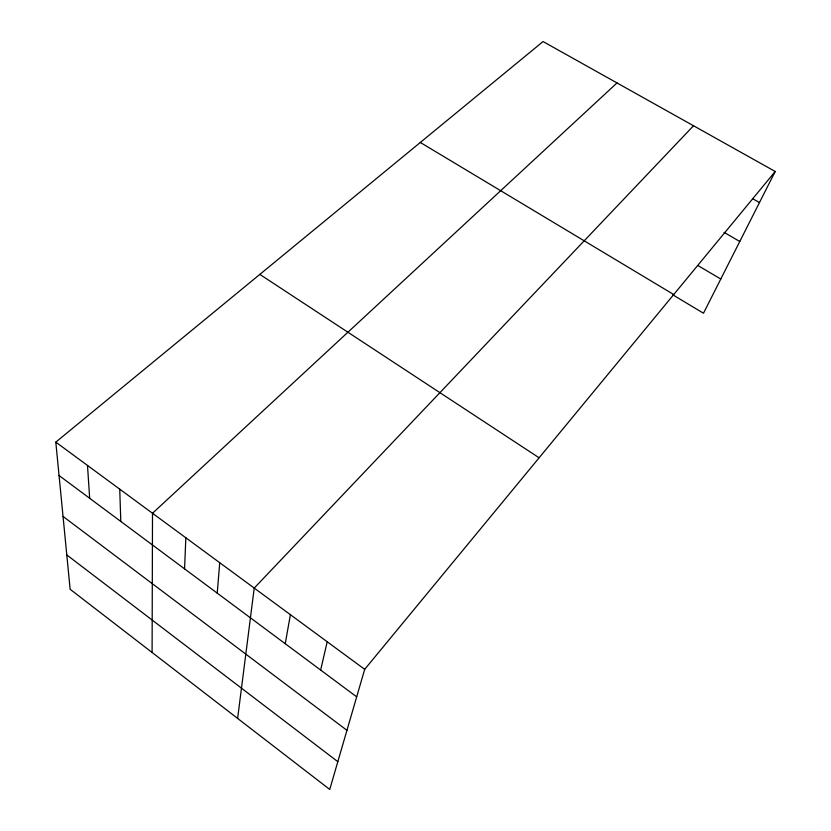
<?xml version="1.0" encoding="UTF-8"?>
<svg xmlns="http://www.w3.org/2000/svg" width="831" height="831" viewBox="0 0 831 831"><rect width="100%" height="100%" fill="white"/><g stroke="black" fill="none" stroke-linecap="round" stroke-linejoin="round"><path stroke-width="1.25" d="M152.094 652.47L152.509 513.267L617.007 82.934M184.555 568.84L185.843 537.782M217.223 593.137L219.737 562.722M237.624 718.42L254.224 588.088L693.521 125.761M285.241 643.724L290.393 614.68M320.652 670.056L327.206 641.761M775.198 171.477L364.695 669.339L329.741 789.45L70.136 589.272L55.802 442.134L543.058 41.55L775.198 171.477L703.483 313.235L672.975 294.922M752.772 198.765L759.472 202.567M724.081 232.379L739.787 241.489M698.082 265.629L720.789 279.039M420.309 142.465L673.723 294.538M259.843 274.396L539.111 457.798M55.802 442.134L364.695 669.339M59.053 475.519L356.686 696.845M63.031 516.404L346.942 730.324M66.792 554.931L337.822 761.674M87.504 465.453L89.675 498.288M119.737 489.158L120.796 521.432"/></g></svg>
